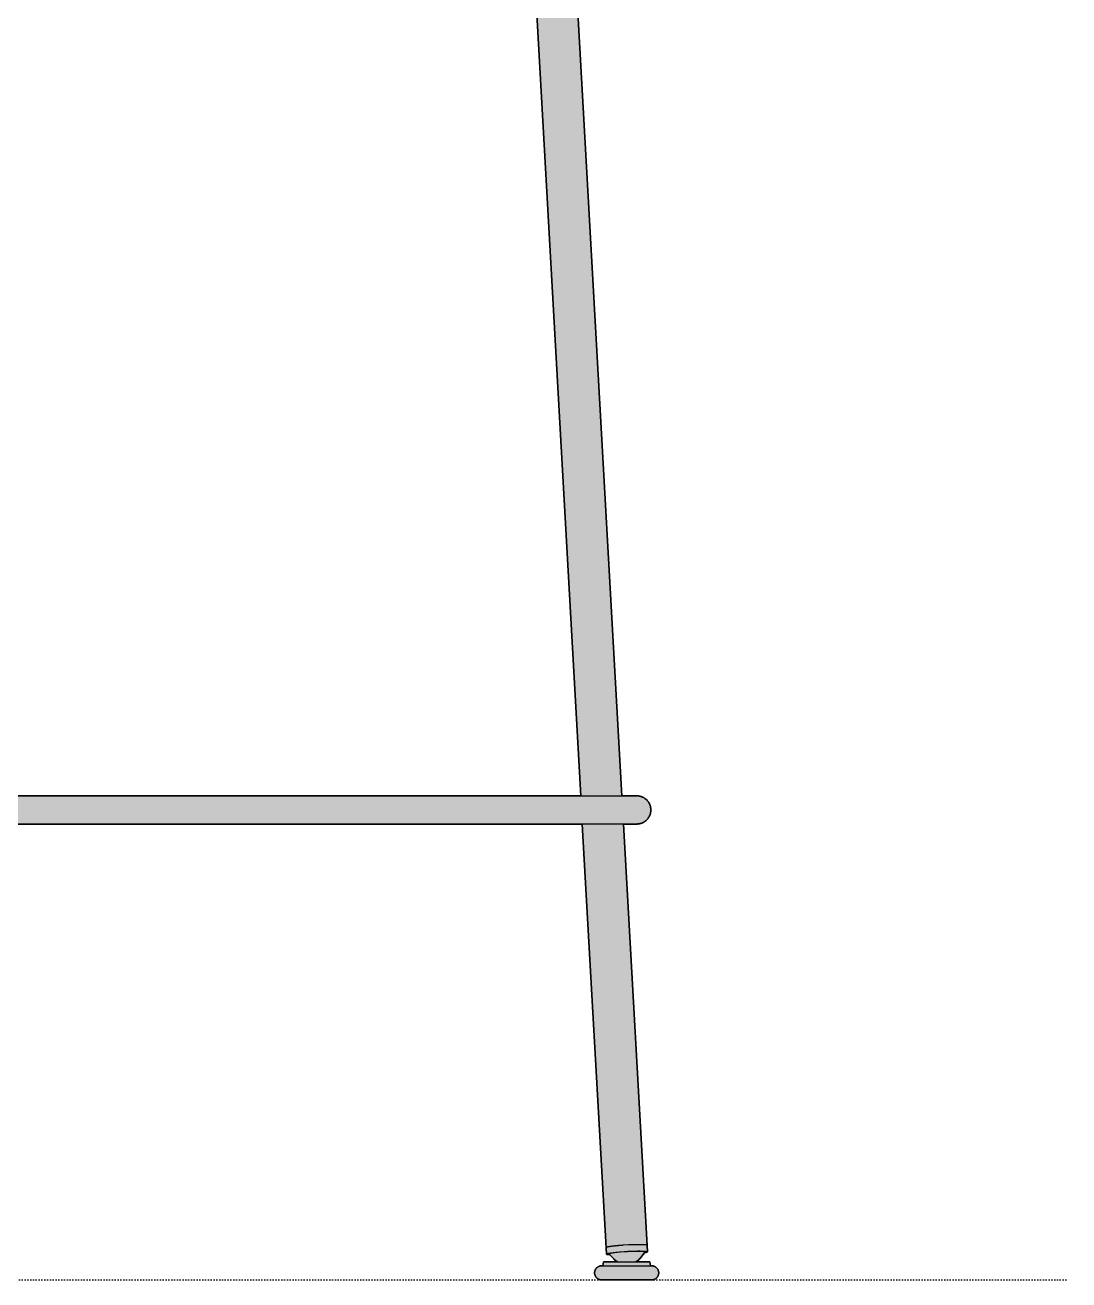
# Model space of a CAD drawing. Header units: millimetres. Extents: x 0 to 1859, y -912 to 978.
# Drawn here: x 1451.8 to 1858.8, y 0 to 489.2 of the extents above; entities that cross this region are included whole.
import ezdxf

# ---------------------------------------------------------------- set-up
doc = ezdxf.new("R2010")
doc.units = ezdxf.units.MM
doc.linetypes.add('Dots', pattern=[1, 0, -1])
doc.layers.add('Blocks', color=7, linetype='Continuous')
doc.layers.add('Blocks$Fill', color=7, linetype='Continuous', true_color=0xffffff)
for name, color, linetype, lineweight, true_color in [('Blocks$Inner', 7, 'Continuous', 25, 0x007f00), ('Blocks$Outline', 7, 'Continuous', 35, 0xff3f3f), ('Groud', 7, 'Dots', 25, 0x243775)]:
    doc.layers.add(name, color=color, linetype=linetype, lineweight=lineweight, true_color=true_color)

# ---------------------------------------------------------------- blocks, each defined once
blk = doc.blocks.new('Soft Edge 95 Barstool low Side')
at = {"layer": 'Blocks$Fill'}
h = blk.add_hatch(color=256, dxfattribs=at)
h.paths.add_polyline_path([(632.33, 5.5), (631.75, 5.5), (631.66, 5.49), (631.57, 5.49), (631.47, 5.47), (631.38, 5.46), (631.29, 5.44), (631.2, 5.42), (631.1, 5.4), (631.01, 5.37), (630.93, 5.34), (630.84, 5.31), (630.75, 5.27), (630.67, 5.23), (630.58, 5.19), (630.5, 5.15), (630.42, 5.1), (630.34, 5.05), (630.26, 5), (630.18, 4.94), (630.11, 4.88), (630.04, 4.82), (629.97, 4.76), (629.9, 4.69), (629.84, 4.63), (629.77, 4.56), (629.71, 4.49), (629.66, 4.41), (629.6, 4.34), (629.55, 4.26), (629.5, 4.18), (629.45, 4.1), (629.4, 4.02), (629.36, 3.93), (629.32, 3.85), (629.29, 3.76), (629.26, 3.67), (629.23, 3.58), (629.2, 3.49), (629.17, 3.4), (629.15, 3.31), (629.14, 3.22), (629.12, 3.12), (629.11, 3.03), (629.1, 2.94), (629.1, 2.84), (629.1, 2.75), (629.1, 2.66), (629.1, 2.56), (629.11, 2.47), (629.12, 2.38), (629.14, 2.28), (629.15, 2.19), (629.17, 2.1), (629.2, 2.01), (629.23, 1.92), (629.26, 1.83), (629.29, 1.74), (629.32, 1.65), (629.36, 1.57), (629.4, 1.48), (629.45, 1.4), (629.5, 1.32), (629.55, 1.24), (629.6, 1.16), (629.66, 1.09), (629.71, 1.01), (629.77, 0.94), (629.84, 0.87), (629.9, 0.81), (629.97, 0.74), (630.04, 0.68), (630.11, 0.62), (630.18, 0.56), (630.26, 0.5), (630.34, 0.45), (630.42, 0.4), (630.5, 0.35), (630.58, 0.31), (630.67, 0.27), (630.75, 0.23), (630.84, 0.19), (630.93, 0.16), (631.01, 0.13), (631.1, 0.1), (631.2, 0.08), (631.29, 0.06), (631.38, 0.04), (631.47, 0.03), (631.57, 0.01), (631.66, 0.01), (631.75, 0), (631.85, 0), (651.44, 0), (651.53, 0.01), (651.63, 0.01), (651.72, 0.03), (651.81, 0.04), (651.91, 0.06), (652, 0.08), (652.09, 0.1), (652.18, 0.13), (652.27, 0.16), (652.36, 0.19), (652.44, 0.23), (652.53, 0.27), (652.61, 0.31), (652.69, 0.35), (652.78, 0.4), (652.85, 0.45), (652.93, 0.5), (653.01, 0.56), (653.08, 0.62), (653.15, 0.68), (653.22, 0.74), (653.29, 0.81), (653.36, 0.87), (653.42, 0.94), (653.48, 1.01), (653.54, 1.09), (653.59, 1.16), (653.65, 1.24), (653.7, 1.32), (653.74, 1.4), (653.79, 1.48), (653.83, 1.57), (653.87, 1.65), (653.9, 1.74), (653.94, 1.83), (653.97, 1.92), (653.99, 2.01), (654.02, 2.1), (654.04, 2.19), (654.06, 2.28), (654.07, 2.38), (654.08, 2.47), (654.09, 2.56), (654.09, 2.66), (654.1, 2.75), (654.09, 2.84), (654.09, 2.94), (654.08, 3.03), (654.07, 3.12), (654.06, 3.22), (654.04, 3.31), (654.02, 3.4), (653.99, 3.49), (653.97, 3.58), (653.94, 3.67), (653.9, 3.76), (653.87, 3.85), (653.83, 3.93), (653.79, 4.02), (653.74, 4.1), (653.7, 4.18), (653.65, 4.26), (653.59, 4.34), (653.54, 4.41), (653.48, 4.49), (653.42, 4.56), (653.36, 4.63), (653.29, 4.69), (653.22, 4.76), (653.15, 4.82), (653.08, 4.88), (653.01, 4.94), (652.93, 5), (652.85, 5.05), (652.78, 5.1), (652.69, 5.15), (652.61, 5.19), (652.53, 5.23), (652.44, 5.27), (652.36, 5.31), (652.27, 5.34), (652.18, 5.37), (652.09, 5.4), (652, 5.42), (651.91, 5.44), (651.81, 5.46), (651.72, 5.47), (651.63, 5.49), (651.53, 5.49), (651.44, 5.5), (650.86, 5.5), (650.6, 7), (645.75, 7), (645.18, 7), (645.58, 7.26), (645.77, 7.4), (645.96, 7.55), (646.15, 7.71), (646.32, 7.87), (646.5, 8.04), (646.66, 8.21), (646.82, 8.39), (646.98, 8.57), (647.13, 8.76), (648.49, 10.58), (649.09, 10.7), (649.21, 10.73), (649.32, 10.76), (649.42, 10.79), (649.47, 10.8), (649.51, 10.81), (649.54, 10.83), (649.58, 10.84), (649.59, 10.85), (649.61, 10.86), (649.62, 10.86), (649.63, 10.87), (649.65, 10.88), (649.66, 10.88), (649.66, 10.89), (649.67, 10.89), (649.67, 10.89), (649.68, 10.9), (649.68, 10.9), (649.68, 10.9), (649.69, 10.91), (649.69, 10.91), (649.7, 10.91), (649.7, 10.92), (649.7, 10.92), (649.7, 10.92), (649.71, 10.92), (649.71, 10.93), (649.71, 10.93), (649.71, 10.93), (649.71, 10.94), (649.72, 10.94), (649.72, 10.94), (649.72, 10.95), (649.72, 10.95), (649.72, 10.95), (649.72, 10.96), (649.72, 10.96), (649.72, 10.96), (649.72, 10.96), (649.72, 10.97), (649.72, 10.97), (649.58, 13.45), (649.58, 13.46), (640.34, 177.73), (645.72, 177.74), (645.91, 177.75), (646.09, 177.76), (646.28, 177.78), (646.47, 177.81), (646.65, 177.85), (646.84, 177.89), (647.02, 177.94), (647.2, 177.99), (647.38, 178.05), (647.55, 178.12), (647.73, 178.19), (647.9, 178.27), (648.07, 178.35), (648.23, 178.44), (648.4, 178.54), (648.56, 178.64), (648.71, 178.75), (648.86, 178.86), (649.01, 178.97), (649.16, 179.1), (649.3, 179.22), (649.43, 179.35), (649.56, 179.49), (649.69, 179.63), (649.81, 179.78), (649.92, 179.92), (650.03, 180.08), (650.14, 180.23), (650.24, 180.39), (650.33, 180.56), (650.42, 180.72), (650.51, 180.89), (650.58, 181.06), (650.66, 181.24), (650.72, 181.41), (650.78, 181.59), (650.83, 181.77), (650.88, 181.96), (650.92, 182.14), (650.95, 182.3), (650.98, 182.46), (651, 182.63), (651.01, 182.79), (651.02, 182.95), (651.03, 183.12), (651.03, 183.23), (651.03, 183.42), (651.02, 183.6), (651, 183.78), (650.98, 183.96), (650.95, 184.14), (650.92, 184.32), (650.88, 184.51), (650.83, 184.69), (650.78, 184.87), (650.72, 185.05), (650.66, 185.23), (650.58, 185.4), (650.51, 185.57), (650.42, 185.74), (650.33, 185.91), (650.24, 186.07), (650.14, 186.23), (650.03, 186.39), (649.92, 186.54), (649.81, 186.69), (649.69, 186.83), (649.56, 186.97), (649.43, 187.11), (649.3, 187.24), (649.16, 187.37), (649.01, 187.49), (648.86, 187.61), (648.71, 187.72), (648.56, 187.82), (648.4, 187.93), (648.23, 188.02), (648.07, 188.11), (647.9, 188.2), (647.73, 188.27), (647.55, 188.35), (647.38, 188.41), (647.2, 188.47), (647.02, 188.53), (646.84, 188.57), (646.65, 188.62), (646.47, 188.65), (646.28, 188.68), (646.09, 188.7), (645.91, 188.72), (645.72, 188.73), (645.53, 188.73), (639.72, 188.73), (615.93, 611.54), (615.78, 613.14), (615.56, 614.73), (615.3, 616.31), (614.98, 617.88), (614.6, 619.44), (614.17, 620.98), (613.69, 622.51), (613.15, 624.02), (612.56, 625.52), (611.92, 626.99), (611.23, 628.43), (610.49, 629.86), (609.7, 631.25), (608.92, 632.62), (641.84, 632.6), (642.4, 632.61), (642.95, 632.63), (643.23, 632.65), (643.5, 632.67), (643.78, 632.7), (644.05, 632.73), (644.32, 632.77), (644.59, 632.82), (644.86, 632.87), (645.13, 632.93), (645.39, 633), (645.65, 633.07), (645.91, 633.16), (646.17, 633.24), (646.42, 633.33), (646.67, 633.43), (647.17, 633.64), (651.32, 635.49), (651.36, 635.51), (651.39, 635.52), (651.42, 635.54), (651.44, 635.56), (651.47, 635.57), (651.5, 635.59), (651.53, 635.61), (651.55, 635.64), (651.58, 635.66), (651.61, 635.68), (651.63, 635.7), (651.65, 635.73), (651.68, 635.75), (651.7, 635.78), (651.72, 635.81), (651.74, 635.84), (651.76, 635.86), (651.78, 635.89), (651.79, 635.92), (651.81, 635.95), (651.82, 635.98), (651.84, 636.01), (651.85, 636.04), (651.86, 636.08), (651.87, 636.11), (651.88, 636.14), (651.89, 636.17), (651.9, 636.21), (651.9, 636.24), (651.91, 636.27), (651.91, 636.31), (651.91, 636.34), (651.92, 636.38), (651.92, 636.41), (651.92, 636.44), (651.91, 636.48), (651.91, 636.51), (651.91, 636.55), (651.9, 636.58), (651.89, 636.61), (651.89, 636.65), (651.88, 636.68), (651.87, 636.71), (651.86, 636.74), (651.85, 636.78), (651.83, 636.81), (651.82, 636.84), (651.8, 636.87), (651.57, 637.29), (651.33, 637.71), (651.08, 638.12), (650.82, 638.53), (650.53, 638.96), (650.23, 639.38), (649.92, 639.79), (649.61, 640.2), (649.26, 640.62), (648.91, 641.03), (648.55, 641.44), (648.18, 641.84), (647.81, 642.23), (647.42, 642.61), (647.03, 642.99), (646.64, 643.36), (646.21, 643.75), (645.77, 644.13), (644.88, 644.87), (643.96, 645.57), (643.02, 646.25), (642.03, 646.91), (641.01, 647.55), (639.98, 648.15), (638.93, 648.71), (637.85, 649.26), (636.74, 649.77), (635.63, 650.25), (634.49, 650.7), (633.35, 651.11), (632.19, 651.49), (631.03, 651.83), (629.85, 652.14), (628.65, 652.42), (627.44, 652.66), (626.22, 652.87), (625, 653.04), (623.77, 653.17), (622.54, 653.27), (621.31, 653.34), (620.07, 653.37), (619.2, 653.36), (617.5, 653.31), (610.23, 653.36), (604.83, 653.5), (558.37, 652.83), (291.49, 642.38), (271.19, 640.88), (258.5, 639.48), (251.04, 638.4), (245.73, 637.49), (238.99, 636.14), (233.33, 634.83), (230.56, 634.11), (226.35, 632.92), (224.89, 632.48), (222.09, 631.57), (219.46, 630.63), (216.96, 629.66), (215.54, 629.07), (214.12, 628.45), (212.72, 627.8), (211.33, 627.12), (209.15, 625.99), (207.09, 624.86), (205.93, 624.2), (218.07, 729.71), (227.26, 738.26), (227.47, 738.48), (227.68, 738.71), (227.87, 738.95), (228.06, 739.2), (228.24, 739.45), (228.41, 739.7), (228.57, 739.97), (228.73, 740.23), (228.87, 740.51), (229.01, 740.78), (229.13, 741.06), (229.25, 741.35), (229.36, 741.64), (229.75, 742.78), (230.02, 743.68), (230.28, 744.64), (230.53, 745.67), (230.76, 746.76), (230.98, 747.91), (231.18, 749.13), (231.37, 750.4), (231.71, 753.14), (231.98, 756.1), (232.29, 761.17), (232.42, 766.43), (232.42, 769.33), (232.37, 772.22), (232.27, 775.12), (232.11, 778.01), (231.9, 780.86), (231.65, 783.7), (231.14, 788.1), (230.52, 792.55), (229.8, 796.97), (228.98, 801.36), (228.07, 805.76), (227.29, 809.22), (224.93, 818.53), (199.84, 909.36), (197.44, 916.97), (196.13, 920.74), (194.72, 924.5), (193.21, 928.21), (191.6, 931.84), (189.91, 935.34), (188.17, 938.71), (186.38, 941.92), (184.4, 945.27), (182.32, 948.56), (180.62, 951.1), (178.86, 953.59), (176.89, 956.24), (174.89, 958.79), (172.78, 961.31), (170.63, 963.73), (169.75, 964.67), (168.03, 966.43), (165.94, 968.37), (163.5, 970.57), (161.91, 971.9), (161.06, 972.62), (160.62, 972.96), (160.16, 973.28), (159.69, 973.59), (159.22, 973.89), (158.73, 974.16), (158.23, 974.42), (157.73, 974.67), (157.22, 974.89), (156.7, 975.1), (156.17, 975.29), (155.64, 975.47), (155.21, 975.57), (154.78, 975.67), (153.97, 975.83), (152.52, 976.07), (137.16, 978.45), (137.12, 978.46), (137.09, 978.46), (137.06, 978.46), (137.02, 978.46), (136.99, 978.46), (136.95, 978.46), (136.92, 978.45), (136.89, 978.45), (136.85, 978.44), (136.82, 978.44), (136.79, 978.43), (136.75, 978.42), (136.72, 978.41), (136.69, 978.4), (136.66, 978.38), (136.63, 978.37), (136.6, 978.36), (136.57, 978.34), (136.54, 978.32), (136.51, 978.31), (136.48, 978.29), (136.45, 978.27), (136.42, 978.25), (136.4, 978.23), (136.37, 978.21), (136.35, 978.18), (136.32, 978.16), (136.3, 978.13), (136.28, 978.11), (136.26, 978.08), (136.23, 978.06), (136.21, 978.03), (136.2, 978), (133.48, 973.76), (133.46, 973.73), (133.44, 973.7), (133.43, 973.67), (133.42, 973.64), (133.4, 973.6), (133.39, 973.57), (133.38, 973.54), (133.37, 973.5), (133.36, 973.47), (133.36, 973.44), (133.35, 973.4), (133.35, 973.37), (133.34, 973.33), (133.34, 973.3), (133.34, 973.26), (133.34, 973.23), (133.34, 973.19), (133.34, 973.16), (133.35, 973.12), (133.35, 973.09), (133.36, 973.05), (133.37, 973.02), (133.37, 972.99), (133.38, 972.95), (133.39, 972.92), (133.41, 972.89), (133.42, 972.85), (133.43, 972.82), (133.45, 972.79), (133.47, 972.76), (133.48, 972.73), (133.5, 972.7), (133.52, 972.67), (133.54, 972.64), (133.56, 972.62), (133.59, 972.59), (133.61, 972.56), (133.64, 972.54), (133.66, 972.52), (133.69, 972.49), (133.71, 972.47), (133.74, 972.45), (133.77, 972.43), (133.8, 972.41), (138.45, 969.37), (139.2, 968.83), (139.93, 968.27), (140.64, 967.7), (141.33, 967.12), (142, 966.53), (142.65, 965.92), (143.28, 965.3), (143.9, 964.67), (144.5, 964.03), (145.09, 963.37), (145.66, 962.7), (146.21, 962.02), (146.75, 961.32), (147.27, 960.61), (147.78, 959.89), (148.27, 959.15), (148.75, 958.39), (149.22, 957.63), (149.67, 956.85), (150.12, 956.05), (150.54, 955.24), (150.96, 954.41), (151.37, 953.56), (151.76, 952.7), (152.14, 951.84), (152.5, 950.96), (153.85, 947.27), (166.18, 908.85), (166.15, 908.82), (166.13, 908.81), (166.12, 908.79), (166.1, 908.78), (166.09, 908.76), (166.07, 908.75), (166.06, 908.73), (166.05, 908.72), (166.04, 908.7), (166.03, 908.69), (166.02, 908.67), (166.01, 908.65), (166, 908.64), (165.99, 908.63), (165.98, 908.61), (165.98, 908.6), (165.97, 908.59), (165.96, 908.57), (165.96, 908.56), (165.95, 908.55), (165.95, 908.54), (165.94, 908.52), (165.94, 908.51), (165.94, 908.49), (165.93, 908.48), (165.93, 908.47), (165.93, 908.45), (165.92, 908.44), (165.92, 908.42), (165.92, 908.41), (165.92, 908.39), (165.92, 908.38), (165.92, 908.37), (165.92, 908.35), (165.92, 908.34), (165.92, 908.32), (165.92, 908.31), (165.92, 908.29), (165.92, 908.28), (165.92, 908.27), (165.92, 908.25), (165.93, 908.24), (165.93, 908.22), (165.93, 908.21), (165.94, 908.2), (201.86, 777.47), (202.5, 774.61), (203.04, 771.73), (203.5, 768.84), (203.86, 765.93), (204.13, 763.01), (204.31, 760.08), (204.39, 757.15), (204.37, 754.22), (204.27, 751.37), (204.08, 748.52), (203.8, 745.67), (119.65, 13.93), (119.65, 13.92), (119.65, 13.92), (119.65, 13.91), (119.36, 11.45), (119.36, 11.45), (119.36, 11.44), (119.36, 11.44), (119.36, 11.44), (119.36, 11.43), (119.36, 11.43), (119.36, 11.42), (119.36, 11.42), (119.36, 11.42), (119.36, 11.41), (119.37, 11.41), (119.37, 11.41), (119.37, 11.4), (119.37, 11.4), (119.37, 11.39), (119.38, 11.39), (119.38, 11.39), (119.38, 11.38), (119.38, 11.38), (119.39, 11.37), (119.39, 11.37), (119.39, 11.36), (119.4, 11.36), (119.4, 11.36), (119.41, 11.35), (119.41, 11.35), (119.42, 11.34), (119.42, 11.34), (119.43, 11.33), (119.44, 11.33), (119.45, 11.32), (119.46, 11.31), (119.48, 11.3), (119.49, 11.29), (119.51, 11.28), (119.53, 11.27), (119.54, 11.26), (119.58, 11.24), (119.62, 11.22), (119.67, 11.2), (119.72, 11.18), (119.77, 11.16), (119.88, 11.12), (120, 11.08), (120.14, 11.04), (120.29, 11), (120.61, 10.91), (121.96, 8.89), (122.1, 8.71), (122.24, 8.52), (122.4, 8.34), (122.55, 8.17), (122.72, 8), (122.89, 7.84), (123.06, 7.69), (123.24, 7.54), (123.42, 7.39), (123.61, 7.26), (123.81, 7.12), (124, 7), (118.58, 7), (118.32, 5.5), (117.74, 5.5), (117.65, 5.49), (117.55, 5.49), (117.46, 5.47), (117.37, 5.46), (117.27, 5.44), (117.18, 5.42), (117.09, 5.4), (117, 5.37), (116.91, 5.34), (116.83, 5.31), (116.74, 5.27), (116.65, 5.23), (116.57, 5.19), (116.49, 5.15), (116.41, 5.1), (116.33, 5.05), (116.25, 5), (116.17, 4.94), (116.1, 4.88), (116.03, 4.82), (115.96, 4.76), (115.89, 4.69), (115.82, 4.63), (115.76, 4.56), (115.7, 4.49), (115.64, 4.41), (115.59, 4.34), (115.53, 4.26), (115.48, 4.18), (115.44, 4.1), (115.39, 4.02), (115.35, 3.93), (115.31, 3.85), (115.28, 3.76), (115.24, 3.67), (115.21, 3.58), (115.19, 3.49), (115.16, 3.4), (115.14, 3.31), (115.12, 3.22), (115.11, 3.12), (115.1, 3.03), (115.09, 2.94), (115.09, 2.84), (115.08, 2.75), (115.09, 2.66), (115.09, 2.56), (115.1, 2.47), (115.11, 2.38), (115.12, 2.28), (115.14, 2.19), (115.16, 2.1), (115.19, 2.01), (115.21, 1.92), (115.24, 1.83), (115.28, 1.74), (115.31, 1.65), (115.35, 1.57), (115.39, 1.48), (115.44, 1.4), (115.48, 1.32), (115.53, 1.24), (115.59, 1.16), (115.64, 1.09), (115.7, 1.01), (115.76, 0.94), (115.82, 0.87), (115.89, 0.81), (115.96, 0.74), (116.03, 0.68), (116.1, 0.62), (116.17, 0.56), (116.25, 0.5), (116.33, 0.45), (116.41, 0.4), (116.49, 0.35), (116.57, 0.31), (116.65, 0.27), (116.74, 0.23), (116.83, 0.19), (116.91, 0.16), (117, 0.13), (117.09, 0.1), (117.18, 0.08), (117.27, 0.06), (117.37, 0.04), (117.46, 0.03), (117.55, 0.01), (117.65, 0.01), (117.74, 0), (117.83, 0), (137.43, 0), (137.52, 0.01), (137.62, 0.01), (137.71, 0.03), (137.8, 0.04), (137.89, 0.06), (137.99, 0.08), (138.08, 0.1), (138.17, 0.13), (138.26, 0.16), (138.34, 0.19), (138.43, 0.23), (138.52, 0.27), (138.6, 0.31), (138.68, 0.35), (138.76, 0.4), (138.84, 0.45), (138.92, 0.5), (139, 0.56), (139.07, 0.62), (139.14, 0.68), (139.21, 0.74), (139.28, 0.81), (139.34, 0.87), (139.41, 0.94), (139.47, 1.01), (139.53, 1.09), (139.58, 1.16), (139.63, 1.24), (139.68, 1.32), (139.73, 1.4), (139.78, 1.48), (139.82, 1.57), (139.86, 1.65), (139.89, 1.74), (139.93, 1.83), (139.96, 1.92), (139.98, 2.01), (140.01, 2.1), (140.03, 2.19), (140.04, 2.28), (140.06, 2.38), (140.07, 2.47), (140.08, 2.56), (140.08, 2.66), (140.08, 2.75), (140.08, 2.84), (140.08, 2.94), (140.07, 3.03), (140.06, 3.12), (140.04, 3.22), (140.03, 3.31), (140.01, 3.4), (139.98, 3.49), (139.96, 3.58), (139.93, 3.67), (139.89, 3.76), (139.86, 3.85), (139.82, 3.93), (139.78, 4.02), (139.73, 4.1), (139.68, 4.18), (139.63, 4.26), (139.58, 4.34), (139.53, 4.41), (139.47, 4.49), (139.41, 4.56), (139.34, 4.63), (139.28, 4.69), (139.21, 4.76), (139.14, 4.82), (139.07, 4.88), (139, 4.94), (138.92, 5), (138.84, 5.05), (138.76, 5.1), (138.68, 5.15), (138.6, 5.19), (138.52, 5.23), (138.43, 5.27), (138.34, 5.31), (138.26, 5.34), (138.17, 5.37), (138.08, 5.4), (137.99, 5.42), (137.89, 5.44), (137.8, 5.46), (137.71, 5.47), (137.62, 5.49), (137.52, 5.49), (137.43, 5.5), (136.85, 5.5), (136.58, 7), (131.17, 7), (131.51, 7.23), (131.68, 7.35), (131.85, 7.47), (132.01, 7.6), (132.17, 7.74), (132.32, 7.88), (133.92, 9.38), (134.43, 9.4), (134.57, 9.41), (134.71, 9.42), (134.83, 9.44), (134.88, 9.45), (134.94, 9.46), (134.98, 9.47), (135.03, 9.48), (135.05, 9.48), (135.07, 9.49), (135.09, 9.49), (135.11, 9.5), (135.12, 9.5), (135.14, 9.51), (135.15, 9.52), (135.17, 9.52), (135.17, 9.53), (135.18, 9.53), (135.19, 9.53), (135.19, 9.54), (135.2, 9.54), (135.2, 9.54), (135.21, 9.55), (135.21, 9.55), (135.22, 9.55), (135.22, 9.56), (135.23, 9.56), (135.23, 9.56), (135.23, 9.57), (135.24, 9.57), (135.24, 9.57), (135.24, 9.58), (135.25, 9.58), (135.25, 9.59), (135.25, 9.59), (135.25, 9.59), (135.25, 9.6), (135.26, 9.6), (135.26, 9.6), (135.26, 9.61), (135.26, 9.61), (135.26, 9.62), (135.26, 9.62), (154.59, 177.73), (624.31, 177.73), (633.6, 12.56), (633.6, 12.55), (633.74, 10.07), (633.74, 10.07), (633.74, 10.06), (633.74, 10.06), (633.74, 10.06), (633.75, 10.05), (633.75, 10.05), (633.75, 10.05), (633.75, 10.04), (633.75, 10.04), (633.75, 10.04), (633.75, 10.03), (633.76, 10.03), (633.76, 10.03), (633.76, 10.03), (633.77, 10.02), (633.77, 10.02), (633.77, 10.02), (633.78, 10.01), (633.78, 10.01), (633.78, 10.01), (633.79, 10), (633.79, 10), (633.8, 10), (633.8, 10), (633.81, 9.99), (633.82, 9.99), (633.83, 9.98), (633.84, 9.98), (633.86, 9.97), (633.87, 9.97), (633.89, 9.96), (633.91, 9.96), (633.94, 9.95), (633.99, 9.94), (634.03, 9.93), (634.08, 9.92), (634.13, 9.91), (634.25, 9.89), (634.37, 9.88), (634.67, 9.85), (635, 9.83), (636.73, 8), (636.9, 7.84), (637.07, 7.68), (637.25, 7.54), (637.44, 7.39), (637.62, 7.25), (637.82, 7.12), (638.01, 7), (632.6, 7)], flags=0)
h.paths.add_polyline_path([(324.33, 602.77), (324.29, 602.7), (324.26, 602.66), (324.23, 602.62), (324.2, 602.58), (324.17, 602.55), (324.14, 602.51), (324.11, 602.48), (324.08, 602.45), (324.05, 602.42), (324.02, 602.39), (323.98, 602.36), (323.95, 602.33), (323.91, 602.31), (323.88, 602.28), (323.84, 602.26), (323.8, 602.23), (323.76, 602.21), (323.71, 602.19), (323.67, 602.17), (323.63, 602.15), (323.58, 602.13), (323.54, 602.11), (323.49, 602.1), (323.47, 602.09), (322.37, 602.47), (321.83, 602.69), (321.3, 602.92), (320.65, 603.22)], flags=0)
h.paths.add_polyline_path([(525.15, 619.12), (524.89, 619.11), (524.74, 619.11), (524.59, 619.11), (524.46, 619.12), (524.33, 619.13), (524.2, 619.15), (524.14, 619.16), (524.08, 619.17), (524.01, 619.18), (523.95, 619.2), (523.89, 619.21), (523.82, 619.23), (523.76, 619.24), (523.7, 619.26), (523.64, 619.28), (523.58, 619.3), (523.52, 619.32), (523.47, 619.34), (523.42, 619.37), (523.36, 619.39), (523.31, 619.41), (523.26, 619.44), (523.21, 619.46), (523.15, 619.49), (523.1, 619.52), (523.05, 619.55), (523, 619.58), (522.96, 619.61), (522.91, 619.64), (522.86, 619.68), (522.84, 619.69), (528.86, 620.76), (527.84, 620.21), (527.32, 619.96), (526.79, 619.72), (526.25, 619.5), (525.7, 619.3)], flags=0)
h.paths.add_polyline_path([(623.7, 188.73), (155.86, 188.73), (202.02, 590.17), (212.07, 596.71), (217.26, 599.73), (222.53, 602.58), (227.9, 605.26), (233.35, 607.77), (238.88, 610.09), (240.36, 610.66), (241.85, 611.17), (243.36, 611.64), (244.88, 612.06), (246.42, 612.42), (247.97, 612.74), (249.53, 613), (251.09, 613.21), (252.67, 613.37), (254.24, 613.47), (255.82, 613.52), (257.4, 613.52), (258.76, 613.47), (260.12, 613.38), (261.48, 613.26), (262.83, 613.09), (264.17, 612.88), (265.51, 612.63), (296.33, 606.64), (300.05, 606.07), (307.51, 599.74), (310.05, 597.77), (312.63, 595.88), (315.28, 594.07), (316.62, 593.2), (317.98, 592.36), (319.36, 591.54), (320.75, 590.76), (322.16, 590), (323.6, 589.27), (325.05, 588.58), (326.52, 587.91), (328.01, 587.29), (329.53, 586.69), (331.07, 586.14), (332.64, 585.62), (334.22, 585.15), (335.84, 584.71), (337.48, 584.32), (339.15, 583.97), (340.85, 583.67), (342.57, 583.41), (344.33, 583.2), (346.11, 583.03), (347.29, 582.95), (348.48, 582.9), (351.42, 582.85), (351.7, 582.85), (354.32, 582.93), (356.49, 583.06), (389.28, 585.92), (391.25, 586.15), (414.77, 589.17), (438.33, 591.56), (438.48, 591.57), (440.91, 591.85), (496.66, 599.64), (528.59, 604.62), (529.65, 604.83), (531.07, 605.17), (532.49, 605.55), (533.89, 605.98), (535.28, 606.46), (536.65, 606.98), (537.55, 607.35), (538.42, 607.75), (539.28, 608.16), (540.11, 608.58), (540.92, 609.03), (541.71, 609.49), (542.48, 609.96), (543.23, 610.45), (543.95, 610.95), (544.66, 611.47), (545.35, 612), (546.02, 612.54), (546.68, 613.1), (547.31, 613.66), (547.93, 614.25), (548.54, 614.84), (549.12, 615.44), (549.69, 616.06), (550.25, 616.69), (550.79, 617.32), (551.32, 617.97), (551.84, 618.63), (552.34, 619.3), (552.83, 619.97), (553.77, 621.35), (554.67, 622.76), (555.53, 624.2), (556.35, 625.66), (583.68, 630.53), (583.98, 630.57), (584.29, 630.6), (584.59, 630.62), (584.89, 630.62), (585.2, 630.62), (585.51, 630.61), (585.82, 630.59), (586.13, 630.56), (586.43, 630.51), (586.74, 630.46), (587.05, 630.4), (587.35, 630.32), (587.65, 630.24), (587.97, 630.14), (588.29, 630.03), (588.6, 629.91), (588.9, 629.78), (589.21, 629.64), (589.51, 629.5), (589.8, 629.34), (590.09, 629.18), (590.4, 628.99), (590.7, 628.8), (591, 628.6), (591.29, 628.39), (591.58, 628.17), (591.86, 627.94), (592.13, 627.71), (592.4, 627.48), (592.68, 627.22), (592.95, 626.96), (593.21, 626.7), (593.47, 626.42), (593.72, 626.15), (593.97, 625.86), (594.21, 625.58), (594.44, 625.29), (594.66, 625), (594.88, 624.72), (595.3, 624.12), (595.71, 623.5), (596.11, 622.85), (596.49, 622.17), (596.86, 621.47), (597.21, 620.75), (597.55, 620), (597.87, 619.22), (598.18, 618.42), (598.46, 617.6), (598.73, 616.77), (598.97, 615.92), (599.19, 615.05), (599.38, 614.17), (599.56, 613.27), (599.73, 612.22), (599.87, 611.17), (599.98, 610.11), (600.06, 609.05)], flags=0)
at = {"layer": 'Blocks$Inner'}
blk.add_line((633.6, 12.55), (633.74, 10.07), dxfattribs=at)
for points in [[(639.72, 188.73), (616.03, 609.94), (615.93, 611.54), (615.78, 613.14), (615.56, 614.73), (615.3, 616.31), (614.98, 617.88), (614.6, 619.44), (614.17, 620.98), (613.69, 622.51), (613.15, 624.02), (612.56, 625.52), (611.92, 626.99), (611.23, 628.43), (610.49, 629.86), (609.7, 631.25), (608.87, 632.72)], [(600.06, 609.05), (623.7, 188.73)], [(182.09, 188.73), (631.95, 188.73), (645.53, 188.73), (645.72, 188.73), (645.91, 188.72), (646.09, 188.7), (646.28, 188.68), (646.47, 188.65), (646.65, 188.62), (646.84, 188.57), (647.02, 188.53), (647.2, 188.47), (647.38, 188.41), (647.55, 188.35), (647.73, 188.27), (647.9, 188.2), (648.07, 188.11), (648.23, 188.02), (648.4, 187.93), (648.56, 187.82), (648.71, 187.72), (648.86, 187.61), (649.01, 187.49), (649.16, 187.37), (649.3, 187.24), (649.43, 187.11), (649.56, 186.97), (649.69, 186.83), (649.81, 186.69), (649.92, 186.54), (650.03, 186.39), (650.14, 186.23), (650.24, 186.07), (650.33, 185.91), (650.42, 185.74), (650.51, 185.57), (650.58, 185.4), (650.66, 185.23), (650.72, 185.05), (650.78, 184.87), (650.83, 184.69), (650.88, 184.51), (650.92, 184.32), (650.95, 184.14), (650.98, 183.96), (651, 183.78), (651.02, 183.6), (651.03, 183.42), (651.03, 183.23), (651.03, 183.12), (651.02, 182.95), (651.01, 182.79), (651, 182.63), (650.98, 182.46), (650.95, 182.3), (650.92, 182.14), (650.88, 181.96), (650.83, 181.77), (650.78, 181.59), (650.72, 181.41), (650.66, 181.24), (650.58, 181.06), (650.51, 180.89), (650.42, 180.72), (650.33, 180.56), (650.24, 180.39), (650.14, 180.23), (650.03, 180.08), (649.92, 179.92), (649.81, 179.78), (649.69, 179.63), (649.56, 179.49), (649.43, 179.35), (649.3, 179.22), (649.16, 179.1), (649.01, 178.97), (648.86, 178.86), (648.71, 178.75), (648.56, 178.64), (648.4, 178.54), (648.23, 178.44), (648.07, 178.35), (647.9, 178.27), (647.73, 178.19), (647.55, 178.12), (647.38, 178.05), (647.2, 177.99), (647.02, 177.94), (646.84, 177.89), (646.65, 177.85), (646.47, 177.81), (646.28, 177.78), (646.09, 177.76), (645.91, 177.75), (645.72, 177.74), (645.53, 177.73), (631.95, 177.73), (182.09, 177.73)], [(635, 9.83), (634.67, 9.85), (634.37, 9.88), (634.25, 9.89), (634.13, 9.91), (634.08, 9.92), (634.03, 9.93), (633.99, 9.94), (633.94, 9.95), (633.91, 9.96), (633.89, 9.96), (633.87, 9.97), (633.86, 9.97), (633.84, 9.98), (633.83, 9.98), (633.82, 9.99), (633.81, 9.99), (633.8, 10), (633.8, 10), (633.79, 10), (633.79, 10), (633.78, 10.01), (633.78, 10.01), (633.78, 10.01), (633.77, 10.02), (633.77, 10.02), (633.77, 10.02), (633.76, 10.03), (633.76, 10.03), (633.76, 10.03), (633.75, 10.03), (633.75, 10.04), (633.75, 10.04), (633.75, 10.04), (633.75, 10.05), (633.75, 10.05), (633.75, 10.05), (633.74, 10.06), (633.74, 10.06), (633.74, 10.06), (633.74, 10.07), (633.74, 10.07), (633.75, 10.07), (633.75, 10.08), (633.75, 10.08), (633.75, 10.08), (633.75, 10.09), (633.75, 10.09), (633.75, 10.09), (633.76, 10.1), (633.76, 10.1), (633.76, 10.1), (633.77, 10.11), (633.77, 10.11), (633.77, 10.11), (633.78, 10.12), (633.78, 10.12), (633.79, 10.12), (633.79, 10.13), (633.8, 10.13), (633.8, 10.13), (633.81, 10.14), (633.82, 10.15), (633.83, 10.15), (633.85, 10.16), (633.86, 10.17), (633.88, 10.17), (633.89, 10.18), (633.91, 10.19), (633.95, 10.2), (633.99, 10.22), (634.04, 10.23), (634.09, 10.25), (634.14, 10.26), (634.26, 10.29), (634.39, 10.32), (634.69, 10.39), (635.03, 10.45), (635.42, 10.51), (636.28, 10.62), (637.43, 10.75), (638.81, 10.88), (642, 11.1), (645.15, 11.22), (646.48, 11.23), (647.57, 11.23), (648.32, 11.2), (648.65, 11.18), (648.95, 11.16), (649.08, 11.15), (649.2, 11.13), (649.31, 11.11), (649.41, 11.1), (649.45, 11.09), (649.5, 11.08), (649.53, 11.07), (649.57, 11.06), (649.58, 11.05), (649.6, 11.05), (649.61, 11.04), (649.63, 11.04), (649.64, 11.03), (649.65, 11.03), (649.66, 11.03), (649.66, 11.02), (649.67, 11.02), (649.67, 11.02), (649.68, 11.01), (649.68, 11.01), (649.68, 11.01), (649.69, 11.01), (649.69, 11), (649.69, 11), (649.7, 11), (649.7, 10.99), (649.7, 10.99), (649.71, 10.99), (649.71, 10.99), (649.71, 10.98), (649.71, 10.98), (649.71, 10.98), (649.72, 10.97), (649.72, 10.97), (649.72, 10.97), (649.58, 13.45), (640.34, 177.73), (649.58, 13.46), (649.58, 13.46), (649.58, 13.46), (649.58, 13.46), (649.57, 13.47), (649.57, 13.47), (649.57, 13.47), (649.57, 13.47), (649.57, 13.47), (649.57, 13.47), (649.56, 13.48), (649.56, 13.49), (649.55, 13.49), (649.54, 13.5), (649.53, 13.51), (649.52, 13.51), (649.51, 13.52), (649.5, 13.52), (649.48, 13.53), (649.47, 13.53), (649.44, 13.54), (649.41, 13.55), (649.38, 13.56), (649.36, 13.57), (649.36, 13.57), (649.34, 13.57), (649.33, 13.57), (649.31, 13.58), (649.31, 13.58), (649.29, 13.58), (649.28, 13.58), (649.26, 13.59), (649.25, 13.59), (649.23, 13.59), (649.22, 13.6), (649.21, 13.6), (649.19, 13.6), (649.18, 13.6), (649.16, 13.61), (649.14, 13.61), (649.13, 13.61), (649.11, 13.61), (649.09, 13.62), (649.08, 13.62), (649.06, 13.62), (649.04, 13.62), (649.02, 13.62), (649.01, 13.63), (648.99, 13.63), (648.97, 13.63), (648.95, 13.63), (648.93, 13.64), (648.91, 13.64), (648.89, 13.64), (648.87, 13.64), (648.85, 13.64), (648.83, 13.65), (648.81, 13.65), (648.79, 13.65), (648.76, 13.65), (648.75, 13.65), (648.72, 13.66), (648.7, 13.66), (648.67, 13.66), (648.66, 13.66), (648.62, 13.66), (648.61, 13.66), (648.58, 13.67), (648.57, 13.67), (648.53, 13.67), (648.52, 13.67), (648.48, 13.67), (648.47, 13.67), (648.42, 13.68), (648.32, 13.68), (648.26, 13.69), (648.22, 13.69), (648.14, 13.69), (648.11, 13.69), (648.02, 13.7), (648, 13.7), (647.9, 13.7), (647.89, 13.7), (647.84, 13.71), (647.78, 13.71), (647.71, 13.71), (647.66, 13.71), (647.57, 13.71), (647.55, 13.71), (647.36, 13.72), (647.3, 13.72), (647.22, 13.72), (647.18, 13.72), (647.07, 13.72), (647.05, 13.72), (646.84, 13.72), (646.77, 13.72), (646.68, 13.72), (646.63, 13.72), (646.52, 13.72), (646.49, 13.72), (646.36, 13.72), (646.34, 13.72), (646.27, 13.72), (646.26, 13.72), (646.19, 13.72), (646.18, 13.72), (646.11, 13.72), (645.86, 13.72), (645.85, 13.72), (645.78, 13.72), (645.76, 13.72), (645.7, 13.72), (645.68, 13.72), (645.62, 13.72), (645.59, 13.72), (645.53, 13.72), (645.5, 13.72), (645.45, 13.72), (645.41, 13.72), (645.36, 13.71), (645.32, 13.71), (645.27, 13.71), (645.23, 13.71), (645.19, 13.71), (645.14, 13.71), (645.1, 13.71), (645.05, 13.71), (645.01, 13.71), (644.96, 13.71), (644.92, 13.71), (644.87, 13.7), (644.83, 13.7), (644.78, 13.7), (644.74, 13.7), (644.69, 13.7), (644.64, 13.7), (644.59, 13.7), (644.55, 13.7), (644.5, 13.69), (644.46, 13.69), (644.41, 13.69), (644.36, 13.69), (644.32, 13.69), (644.27, 13.69), (644.22, 13.69), (644.17, 13.68), (644.13, 13.68), (644.08, 13.68), (644.04, 13.68), (643.98, 13.68), (643.94, 13.68), (643.88, 13.68), (643.85, 13.67), (643.79, 13.67), (643.76, 13.67), (643.69, 13.67), (643.67, 13.67), (643.59, 13.66), (643.57, 13.66), (643.49, 13.66), (643.48, 13.66), (643.39, 13.66), (643.01, 13.64), (642.89, 13.64), (642.83, 13.63), (642.33, 13.61), (642.28, 13.61), (640.29, 13.49), (640.22, 13.49), (640.11, 13.48), (639.92, 13.46), (639.83, 13.46), (639.82, 13.46), (639.74, 13.45), (639.72, 13.45), (639.64, 13.44), (639.62, 13.44), (639.55, 13.44), (639.52, 13.44), (639.46, 13.43), (639.43, 13.43), (639.36, 13.42), (639.33, 13.42), (639.27, 13.42), (639.23, 13.41), (639.18, 13.41), (639.14, 13.41), (639.08, 13.4), (639.04, 13.4), (638.99, 13.39), (638.95, 13.39), (638.9, 13.39), (638.85, 13.38), (638.81, 13.38), (638.76, 13.38), (638.71, 13.37), (638.67, 13.37), (638.62, 13.36), (638.58, 13.36), (638.53, 13.36), (638.48, 13.35), (638.44, 13.35), (638.39, 13.34), (638.35, 13.34), (638.3, 13.34), (638.26, 13.33), (638.22, 13.33), (638.16, 13.32), (638.13, 13.32), (638.07, 13.32), (638.04, 13.31), (637.98, 13.31), (637.95, 13.3), (637.89, 13.3), (637.87, 13.3), (637.81, 13.29), (637.78, 13.29), (637.72, 13.28), (637.7, 13.28), (637.37, 13.25), (637.13, 13.22), (637.11, 13.22), (636.98, 13.21), (636.94, 13.2), (636.83, 13.19), (636.78, 13.19), (636.68, 13.18), (636.61, 13.17), (636.4, 13.14), (636.37, 13.14), (636.27, 13.13), (636.22, 13.12), (636.14, 13.11), (636.07, 13.1), (636.01, 13.1), (635.99, 13.09), (635.88, 13.08), (635.85, 13.08), (635.76, 13.06), (635.71, 13.06), (635.63, 13.05), (635.57, 13.04), (635.51, 13.03), (635.5, 13.03), (635.4, 13.01), (635.37, 13.01), (635.28, 13), (635.24, 12.99), (635.17, 12.98), (635.12, 12.97), (635.11, 12.97), (635.03, 12.96), (634.97, 12.95), (634.94, 12.94), (634.9, 12.94), (634.89, 12.94), (634.84, 12.93), (634.83, 12.93), (634.79, 12.92), (634.78, 12.92), (634.74, 12.91), (634.73, 12.91), (634.69, 12.9), (634.68, 12.9), (634.64, 12.89), (634.63, 12.89), (634.6, 12.88), (634.58, 12.88), (634.55, 12.88), (634.53, 12.87), (634.5, 12.87), (634.48, 12.86), (634.46, 12.86), (634.44, 12.85), (634.41, 12.85), (634.39, 12.84), (634.37, 12.84), (634.35, 12.84), (634.33, 12.83), (634.31, 12.83), (634.29, 12.82), (634.27, 12.82), (634.25, 12.81), (634.23, 12.81), (634.21, 12.8), (634.19, 12.8), (634.17, 12.8), (634.15, 12.79), (634.14, 12.79), (634.12, 12.78), (634.1, 12.78), (634.08, 12.77), (634.07, 12.77), (634.05, 12.77), (634.03, 12.76), (634.02, 12.76), (634, 12.75), (633.99, 12.75), (633.97, 12.74), (633.96, 12.74), (633.94, 12.74), (633.93, 12.73), (633.91, 12.73), (633.9, 12.72), (633.88, 12.72), (633.88, 12.72), (633.86, 12.71), (633.85, 12.71), (633.83, 12.7), (633.83, 12.7), (633.8, 12.69), (633.77, 12.68), (633.75, 12.67), (633.75, 12.67), (633.73, 12.66), (633.73, 12.66), (633.7, 12.65), (633.69, 12.64), (633.67, 12.63), (633.67, 12.63), (633.65, 12.62), (633.64, 12.61), (633.64, 12.61), (633.63, 12.6), (633.62, 12.59), (633.62, 12.59), (633.62, 12.59), (633.61, 12.58), (633.61, 12.58), (633.61, 12.58), (633.61, 12.58), (633.61, 12.57), (633.61, 12.56), (633.6, 12.55), (633.6, 12.55), (624.31, 177.73), (633.6, 12.56), (624.31, 177.73)], [(645.18, 7), (645.38, 7.13), (645.58, 7.26), (645.77, 7.4), (645.96, 7.55), (646.15, 7.71), (646.32, 7.87), (646.5, 8.04), (646.66, 8.21), (646.82, 8.39), (646.98, 8.57), (647.13, 8.76), (648.71, 10.87), (648.71, 10.87), (648.71, 10.88), (648.71, 10.88), (648.71, 10.88), (648.72, 10.88), (648.72, 10.88), (648.72, 10.88), (648.72, 10.89), (648.72, 10.89), (648.72, 10.89), (648.72, 10.89), (648.72, 10.89), (648.72, 10.89), (648.72, 10.9), (648.72, 10.9), (648.72, 10.9), (648.72, 10.9), (648.72, 10.9), (648.72, 10.9), (648.72, 10.91), (648.72, 10.91), (648.72, 10.91), (648.72, 10.91), (648.72, 10.91), (648.72, 10.91), (648.72, 10.92), (648.72, 10.92), (648.72, 10.92), (648.71, 10.92), (648.71, 10.92), (648.71, 10.92), (648.71, 10.93), (648.71, 10.93), (648.71, 10.93), (648.71, 10.93), (648.71, 10.93), (648.7, 10.93), (648.7, 10.94), (648.7, 10.94), (648.7, 10.94), (648.7, 10.94), (648.7, 10.94), (648.69, 10.94), (648.69, 10.94), (648.69, 10.95), (648.69, 10.95), (648.68, 10.95), (648.68, 10.95), (648.67, 10.96), (648.67, 10.96), (648.66, 10.96), (648.66, 10.97), (648.65, 10.97), (648.64, 10.97), (648.64, 10.97), (648.62, 10.98), (648.6, 10.99), (648.59, 10.99), (648.57, 11), (648.55, 11), (648.53, 11.01), (648.48, 11.02), (648.44, 11.03), (648.38, 11.04), (648.26, 11.05), (648.13, 11.07), (647.98, 11.08), (647.64, 11.11), (647.26, 11.13), (646.84, 11.14), (645.88, 11.14), (644.72, 11.13), (641.97, 11.02), (639.17, 10.83), (637.97, 10.72), (636.96, 10.61), (636.02, 10.48), (635.62, 10.41), (635.44, 10.38), (635.28, 10.34), (635.14, 10.31), (635.08, 10.29), (635.02, 10.27), (634.97, 10.26), (634.92, 10.24), (634.9, 10.23), (634.88, 10.22), (634.86, 10.22), (634.84, 10.21), (634.82, 10.2), (634.82, 10.2), (634.81, 10.19), (634.8, 10.19), (634.8, 10.18), (634.79, 10.18), (634.78, 10.18), (634.78, 10.17), (634.77, 10.17), (634.77, 10.17), (634.77, 10.16), (634.77, 10.16), (634.77, 10.16), (634.76, 10.16), (634.76, 10.16), (634.76, 10.15), (634.76, 10.15), (634.76, 10.15), (634.75, 10.15), (634.75, 10.15), (634.75, 10.15), (634.75, 10.14), (634.75, 10.14), (634.75, 10.14), (634.75, 10.14), (634.75, 10.14), (634.75, 10.13), (634.74, 10.13), (634.74, 10.13), (634.74, 10.13), (634.74, 10.13), (634.74, 10.12), (634.74, 10.12), (634.74, 10.12), (634.74, 10.12), (634.74, 10.12), (634.74, 10.12), (634.74, 10.11), (634.74, 10.11), (634.74, 10.11), (634.74, 10.11), (634.74, 10.11), (634.75, 10.11), (634.75, 10.1), (634.75, 10.1), (634.75, 10.1), (634.75, 10.1), (634.75, 10.1), (634.75, 10.09), (634.75, 10.09), (634.75, 10.09), (634.76, 10.09), (634.76, 10.09), (636.57, 8.17), (636.73, 8), (636.9, 7.84), (637.07, 7.68), (637.25, 7.54), (637.44, 7.39), (637.62, 7.25), (637.82, 7.12), (638.01, 7)], [(648.49, 10.58), (648.81, 10.64), (649.09, 10.7), (649.21, 10.73), (649.32, 10.76), (649.42, 10.79), (649.47, 10.8), (649.51, 10.81), (649.54, 10.83), (649.58, 10.84), (649.59, 10.85), (649.61, 10.86), (649.62, 10.86), (649.63, 10.87), (649.65, 10.88), (649.66, 10.88), (649.66, 10.89), (649.67, 10.89), (649.67, 10.89), (649.68, 10.9), (649.68, 10.9), (649.68, 10.9), (649.69, 10.91), (649.69, 10.91), (649.7, 10.91), (649.7, 10.92), (649.7, 10.92), (649.7, 10.92), (649.71, 10.92), (649.71, 10.93), (649.71, 10.93), (649.71, 10.93), (649.71, 10.94), (649.72, 10.94), (649.72, 10.94), (649.72, 10.95), (649.72, 10.95), (649.72, 10.95), (649.72, 10.96), (649.72, 10.96), (649.72, 10.96), (649.72, 10.96), (649.72, 10.97)], [(632.33, 5.5), (632.6, 7), (645.75, 7), (650.6, 7), (650.86, 5.5)]]:
    blk.add_lwpolyline(points, dxfattribs=at)
blk.add_lwpolyline([(651.44, 5.5), (651.53, 5.49), (651.63, 5.49), (651.72, 5.47), (651.81, 5.46), (651.91, 5.44), (652, 5.42), (652.09, 5.4), (652.18, 5.37), (652.27, 5.34), (652.36, 5.31), (652.44, 5.27), (652.53, 5.23), (652.61, 5.19), (652.69, 5.15), (652.78, 5.1), (652.85, 5.05), (652.93, 5), (653.01, 4.94), (653.08, 4.88), (653.15, 4.82), (653.22, 4.76), (653.29, 4.69), (653.36, 4.63), (653.42, 4.56), (653.48, 4.49), (653.54, 4.41), (653.59, 4.34), (653.65, 4.26), (653.7, 4.18), (653.74, 4.1), (653.79, 4.02), (653.83, 3.93), (653.87, 3.85), (653.9, 3.76), (653.94, 3.67), (653.97, 3.58), (653.99, 3.49), (654.02, 3.4), (654.04, 3.31), (654.06, 3.22), (654.07, 3.12), (654.08, 3.03), (654.09, 2.94), (654.09, 2.84), (654.1, 2.75), (654.09, 2.66), (654.09, 2.56), (654.08, 2.47), (654.07, 2.38), (654.06, 2.28), (654.04, 2.19), (654.02, 2.1), (653.99, 2.01), (653.97, 1.92), (653.94, 1.83), (653.9, 1.74), (653.87, 1.65), (653.83, 1.57), (653.79, 1.48), (653.74, 1.4), (653.7, 1.32), (653.65, 1.24), (653.59, 1.16), (653.54, 1.09), (653.48, 1.01), (653.42, 0.94), (653.36, 0.87), (653.29, 0.81), (653.22, 0.74), (653.15, 0.68), (653.08, 0.62), (653.01, 0.56), (652.93, 0.5), (652.85, 0.45), (652.78, 0.4), (652.69, 0.35), (652.61, 0.31), (652.53, 0.27), (652.44, 0.23), (652.36, 0.19), (652.27, 0.16), (652.18, 0.13), (652.09, 0.1), (652, 0.08), (651.91, 0.06), (651.81, 0.04), (651.72, 0.03), (651.63, 0.01), (651.53, 0.01), (651.44, 0), (651.35, 0), (651.33, 0), (651.32, 0), (651.32, 0), (651.31, 0), (651.3, 0), (651.28, 0), (651.28, 0), (651.21, 0), (651.18, 0), (651.13, 0), (651.13, 0), (651.02, 0), (650.97, 0), (650.97, 0), (650.95, 0), (646.1, 0), (632.89, 0), (632.86, 0), (632.83, 0), (632.81, 0), (632.71, 0), (632.7, 0), (632.65, 0), (632.65, 0), (632.6, 0), (632.6, 0), (632.55, 0), (632.54, 0), (632.3, 0), (632.22, 0), (632.19, 0), (632.18, 0), (632.11, 0), (632.1, 0), (632.08, 0), (632.02, 0), (631.94, 0), (631.91, 0), (631.89, 0), (631.86, 0), (631.85, 0), (631.85, 0), (631.75, 0), (631.66, 0.01), (631.57, 0.01), (631.47, 0.03), (631.38, 0.04), (631.29, 0.06), (631.2, 0.08), (631.1, 0.1), (631.01, 0.13), (630.93, 0.16), (630.84, 0.19), (630.75, 0.23), (630.67, 0.27), (630.58, 0.31), (630.5, 0.35), (630.42, 0.4), (630.34, 0.45), (630.26, 0.5), (630.18, 0.56), (630.11, 0.62), (630.04, 0.68), (629.97, 0.74), (629.9, 0.81), (629.84, 0.87), (629.77, 0.94), (629.71, 1.01), (629.66, 1.09), (629.6, 1.16), (629.55, 1.24), (629.5, 1.32), (629.45, 1.4), (629.4, 1.48), (629.36, 1.57), (629.32, 1.65), (629.29, 1.74), (629.26, 1.83), (629.23, 1.92), (629.2, 2.01), (629.17, 2.1), (629.15, 2.19), (629.14, 2.28), (629.12, 2.38), (629.11, 2.47), (629.1, 2.56), (629.1, 2.66), (629.1, 2.75), (629.1, 2.84), (629.1, 2.94), (629.11, 3.03), (629.12, 3.12), (629.14, 3.22), (629.15, 3.31), (629.17, 3.4), (629.2, 3.49), (629.23, 3.58), (629.26, 3.67), (629.29, 3.76), (629.32, 3.85), (629.36, 3.93), (629.4, 4.02), (629.45, 4.1), (629.5, 4.18), (629.55, 4.26), (629.6, 4.34), (629.66, 4.41), (629.71, 4.49), (629.77, 4.56), (629.84, 4.63), (629.9, 4.69), (629.97, 4.76), (630.04, 4.82), (630.11, 4.88), (630.18, 4.94), (630.26, 5), (630.34, 5.05), (630.42, 5.1), (630.5, 5.15), (630.58, 5.19), (630.67, 5.23), (630.75, 5.27), (630.84, 5.31), (630.93, 5.34), (631.01, 5.37), (631.1, 5.4), (631.2, 5.42), (631.29, 5.44), (631.38, 5.46), (631.47, 5.47), (631.57, 5.49), (631.66, 5.49), (631.75, 5.5), (631.85, 5.5), (631.86, 5.5), (631.86, 5.5), (631.87, 5.5), (631.87, 5.5), (631.89, 5.5), (631.9, 5.5), (631.94, 5.5), (631.96, 5.5), (631.97, 5.5), (632, 5.5), (632.08, 5.5), (632.1, 5.5), (632.11, 5.5), (632.13, 5.5), (632.14, 5.5), (632.18, 5.5), (632.18, 5.5), (632.21, 5.5), (632.3, 5.5), (632.34, 5.5), (632.35, 5.5), (632.38, 5.5), (632.4, 5.5), (632.44, 5.5), (632.44, 5.5), (632.48, 5.5), (632.49, 5.5), (632.59, 5.5), (632.6, 5.5), (632.63, 5.5), (632.65, 5.5), (632.7, 5.5), (632.71, 5.5), (632.76, 5.5), (632.77, 5.5), (632.81, 5.5), (632.83, 5.5), (632.86, 5.5), (632.89, 5.5), (646.1, 5.5), (650.95, 5.5), (651.02, 5.5), (651.13, 5.5), (651.15, 5.5), (651.17, 5.5), (651.17, 5.5), (651.2, 5.5), (651.21, 5.5), (651.26, 5.5), (651.27, 5.5), (651.28, 5.5), (651.29, 5.5), (651.3, 5.5), (651.31, 5.5), (651.32, 5.5), (651.32, 5.5), (651.33, 5.5), (651.34, 5.5), (651.34, 5.5), (651.34, 5.5), (651.35, 5.5)], close=True, dxfattribs=at)
at = {"layer": 'Blocks$Outline'}
for points in [[(639.72, 188.73), (616.03, 609.94), (615.93, 611.54), (615.78, 613.14), (615.56, 614.73), (615.3, 616.31), (614.98, 617.88), (614.6, 619.44), (614.17, 620.98), (613.69, 622.51), (613.15, 624.02), (612.56, 625.52), (611.92, 626.99), (611.23, 628.43), (610.49, 629.86), (609.7, 631.25), (608.92, 632.62)], [(600.06, 609.05), (623.7, 188.73)], [(623.7, 188.73), (182.09, 188.73), (155.86, 188.73)], [(640.34, 177.73), (645.53, 177.73), (645.72, 177.74), (645.91, 177.75), (646.09, 177.76), (646.28, 177.78), (646.47, 177.81), (646.65, 177.85), (646.84, 177.89), (647.02, 177.94), (647.2, 177.99), (647.38, 178.05), (647.55, 178.12), (647.73, 178.19), (647.9, 178.27), (648.07, 178.35), (648.23, 178.44), (648.4, 178.54), (648.56, 178.64), (648.71, 178.75), (648.86, 178.86), (649.01, 178.97), (649.16, 179.1), (649.3, 179.22), (649.43, 179.35), (649.56, 179.49), (649.69, 179.63), (649.81, 179.78), (649.92, 179.92), (650.03, 180.08), (650.14, 180.23), (650.24, 180.39), (650.33, 180.56), (650.42, 180.72), (650.51, 180.89), (650.58, 181.06), (650.66, 181.24), (650.72, 181.41), (650.78, 181.59), (650.83, 181.77), (650.88, 181.96), (650.92, 182.14), (650.95, 182.3), (650.98, 182.46), (651, 182.63), (651.01, 182.79), (651.02, 182.95), (651.03, 183.12), (651.03, 183.23), (651.03, 183.42), (651.02, 183.6), (651, 183.78), (650.98, 183.96), (650.95, 184.14), (650.92, 184.32), (650.88, 184.51), (650.83, 184.69), (650.78, 184.87), (650.72, 185.05), (650.66, 185.23), (650.58, 185.4), (650.51, 185.57), (650.42, 185.74), (650.33, 185.91), (650.24, 186.07), (650.14, 186.23), (650.03, 186.39), (649.92, 186.54), (649.81, 186.69), (649.69, 186.83), (649.56, 186.97), (649.43, 187.11), (649.3, 187.24), (649.16, 187.37), (649.01, 187.49), (648.86, 187.61), (648.71, 187.72), (648.56, 187.82), (648.4, 187.93), (648.23, 188.02), (648.07, 188.11), (647.9, 188.2), (647.73, 188.27), (647.55, 188.35), (647.38, 188.41), (647.2, 188.47), (647.02, 188.53), (646.84, 188.57), (646.65, 188.62), (646.47, 188.65), (646.28, 188.68), (646.09, 188.7), (645.91, 188.72), (645.72, 188.73), (645.53, 188.73), (639.72, 188.73)], [(154.59, 177.73), (182.09, 177.73), (624.31, 177.73)], [(624.31, 177.73), (633.6, 12.56)], [(649.58, 13.46), (640.34, 177.73)], [(633.6, 12.56), (633.6, 12.55), (633.6, 12.55)], [(633.6, 12.55), (633.74, 10.07)], [(633.74, 10.07), (633.74, 10.07), (633.74, 10.06), (633.74, 10.06), (633.74, 10.06), (633.75, 10.05), (633.75, 10.05), (633.75, 10.05), (633.75, 10.04), (633.75, 10.04), (633.75, 10.04), (633.75, 10.03), (633.76, 10.03), (633.76, 10.03), (633.76, 10.03), (633.77, 10.02), (633.77, 10.02), (633.77, 10.02), (633.78, 10.01), (633.78, 10.01), (633.78, 10.01), (633.79, 10), (633.79, 10), (633.8, 10), (633.8, 10), (633.81, 9.99), (633.82, 9.99), (633.83, 9.98), (633.84, 9.98), (633.86, 9.97), (633.87, 9.97), (633.89, 9.96), (633.91, 9.96), (633.94, 9.95), (633.99, 9.94), (634.03, 9.93), (634.08, 9.92), (634.13, 9.91), (634.25, 9.89), (634.37, 9.88), (634.67, 9.85), (635, 9.83)], [(635, 9.83), (636.57, 8.17), (636.73, 8), (636.9, 7.84), (637.07, 7.68), (637.25, 7.54), (637.44, 7.39), (637.62, 7.25), (637.82, 7.12), (638.01, 7)], [(645.18, 7), (645.38, 7.13), (645.58, 7.26), (645.77, 7.4), (645.96, 7.55), (646.15, 7.71), (646.32, 7.87), (646.5, 8.04), (646.66, 8.21), (646.82, 8.39), (646.98, 8.57), (647.13, 8.76), (648.49, 10.58)], [(648.49, 10.58), (648.81, 10.64), (649.09, 10.7), (649.21, 10.73), (649.32, 10.76), (649.42, 10.79), (649.47, 10.8), (649.51, 10.81), (649.54, 10.83), (649.58, 10.84), (649.59, 10.85), (649.61, 10.86), (649.62, 10.86), (649.63, 10.87), (649.65, 10.88), (649.66, 10.88), (649.66, 10.89), (649.67, 10.89), (649.67, 10.89), (649.68, 10.9), (649.68, 10.9), (649.68, 10.9), (649.69, 10.91), (649.69, 10.91), (649.7, 10.91), (649.7, 10.92), (649.7, 10.92), (649.7, 10.92), (649.71, 10.92), (649.71, 10.93), (649.71, 10.93), (649.71, 10.93), (649.71, 10.94), (649.72, 10.94), (649.72, 10.94), (649.72, 10.95), (649.72, 10.95), (649.72, 10.95), (649.72, 10.96), (649.72, 10.96), (649.72, 10.96), (649.72, 10.96), (649.72, 10.97)], [(649.58, 13.45), (649.58, 13.46)], [(649.72, 10.97), (649.72, 10.97), (649.58, 13.45)], [(632.33, 5.5), (632.3, 5.5), (632.21, 5.5), (632.18, 5.5), (632.18, 5.5), (632.14, 5.5), (632.13, 5.5), (632.11, 5.5), (632.1, 5.5), (632.08, 5.5), (632, 5.5), (631.97, 5.5), (631.96, 5.5), (631.94, 5.5), (631.9, 5.5), (631.89, 5.5), (631.87, 5.5), (631.87, 5.5), (631.86, 5.5), (631.86, 5.5), (631.85, 5.5), (631.75, 5.5), (631.66, 5.49), (631.57, 5.49), (631.47, 5.47), (631.38, 5.46), (631.29, 5.44), (631.2, 5.42), (631.1, 5.4), (631.01, 5.37), (630.93, 5.34), (630.84, 5.31), (630.75, 5.27), (630.67, 5.23), (630.58, 5.19), (630.5, 5.15), (630.42, 5.1), (630.34, 5.05), (630.26, 5), (630.18, 4.94), (630.11, 4.88), (630.04, 4.82), (629.97, 4.76), (629.9, 4.69), (629.84, 4.63), (629.77, 4.56), (629.71, 4.49), (629.66, 4.41), (629.6, 4.34), (629.55, 4.26), (629.5, 4.18), (629.45, 4.1), (629.4, 4.02), (629.36, 3.93), (629.32, 3.85), (629.29, 3.76), (629.26, 3.67), (629.23, 3.58), (629.2, 3.49), (629.17, 3.4), (629.15, 3.31), (629.14, 3.22), (629.12, 3.12), (629.11, 3.03), (629.1, 2.94), (629.1, 2.84), (629.1, 2.75), (629.1, 2.66), (629.1, 2.56), (629.11, 2.47), (629.12, 2.38), (629.14, 2.28), (629.15, 2.19), (629.17, 2.1), (629.2, 2.01), (629.23, 1.92), (629.26, 1.83), (629.29, 1.74), (629.32, 1.65), (629.36, 1.57), (629.4, 1.48), (629.45, 1.4), (629.5, 1.32), (629.55, 1.24), (629.6, 1.16), (629.66, 1.09), (629.71, 1.01), (629.77, 0.94), (629.84, 0.87), (629.9, 0.81), (629.97, 0.74), (630.04, 0.68), (630.11, 0.62), (630.18, 0.56), (630.26, 0.5), (630.34, 0.45), (630.42, 0.4), (630.5, 0.35), (630.58, 0.31), (630.67, 0.27), (630.75, 0.23), (630.84, 0.19), (630.93, 0.16), (631.01, 0.13), (631.1, 0.1), (631.2, 0.08), (631.29, 0.06), (631.38, 0.04), (631.47, 0.03), (631.57, 0.01), (631.66, 0.01), (631.75, 0), (631.85, 0), (631.85, 0), (631.86, 0), (631.89, 0), (631.91, 0), (631.94, 0), (632.02, 0), (632.08, 0), (632.1, 0), (632.11, 0), (632.18, 0), (632.19, 0), (632.22, 0), (632.3, 0), (632.54, 0), (632.55, 0), (632.6, 0), (632.6, 0), (632.65, 0), (632.65, 0), (632.7, 0), (632.71, 0), (632.81, 0), (632.83, 0), (632.86, 0), (632.89, 0), (646.1, 0), (650.95, 0), (650.97, 0), (650.97, 0), (651.02, 0), (651.13, 0), (651.13, 0), (651.18, 0), (651.21, 0), (651.28, 0), (651.28, 0), (651.3, 0), (651.31, 0), (651.32, 0), (651.32, 0), (651.33, 0), (651.35, 0), (651.44, 0), (651.53, 0.01), (651.63, 0.01), (651.72, 0.03), (651.81, 0.04), (651.91, 0.06), (652, 0.08), (652.09, 0.1), (652.18, 0.13), (652.27, 0.16), (652.36, 0.19), (652.44, 0.23), (652.53, 0.27), (652.61, 0.31), (652.69, 0.35), (652.78, 0.4), (652.85, 0.45), (652.93, 0.5), (653.01, 0.56), (653.08, 0.62), (653.15, 0.68), (653.22, 0.74), (653.29, 0.81), (653.36, 0.87), (653.42, 0.94), (653.48, 1.01), (653.54, 1.09), (653.59, 1.16), (653.65, 1.24), (653.7, 1.32), (653.74, 1.4), (653.79, 1.48), (653.83, 1.57), (653.87, 1.65), (653.9, 1.74), (653.94, 1.83), (653.97, 1.92), (653.99, 2.01), (654.02, 2.1), (654.04, 2.19), (654.06, 2.28), (654.07, 2.38), (654.08, 2.47), (654.09, 2.56), (654.09, 2.66), (654.1, 2.75), (654.09, 2.84), (654.09, 2.94), (654.08, 3.03), (654.07, 3.12), (654.06, 3.22), (654.04, 3.31), (654.02, 3.4), (653.99, 3.49), (653.97, 3.58), (653.94, 3.67), (653.9, 3.76), (653.87, 3.85), (653.83, 3.93), (653.79, 4.02), (653.74, 4.1), (653.7, 4.18), (653.65, 4.26), (653.59, 4.34), (653.54, 4.41), (653.48, 4.49), (653.42, 4.56), (653.36, 4.63), (653.29, 4.69), (653.22, 4.76), (653.15, 4.82), (653.08, 4.88), (653.01, 4.94), (652.93, 5), (652.85, 5.05), (652.78, 5.1), (652.69, 5.15), (652.61, 5.19), (652.53, 5.23), (652.44, 5.27), (652.36, 5.31), (652.27, 5.34), (652.18, 5.37), (652.09, 5.4), (652, 5.42), (651.91, 5.44), (651.81, 5.46), (651.72, 5.47), (651.63, 5.49), (651.53, 5.49), (651.44, 5.5)], [(638.01, 7), (632.6, 7), (632.33, 5.5)], [(650.86, 5.5), (650.6, 7), (645.75, 7), (645.18, 7)], [(651.44, 5.5), (651.35, 5.5), (651.34, 5.5), (651.34, 5.5), (651.34, 5.5), (651.33, 5.5), (651.32, 5.5), (651.32, 5.5), (651.31, 5.5), (651.3, 5.5), (651.29, 5.5), (651.28, 5.5), (651.27, 5.5), (651.26, 5.5), (651.21, 5.5), (651.2, 5.5), (651.17, 5.5), (651.17, 5.5), (651.15, 5.5), (651.13, 5.5), (651.02, 5.5), (650.95, 5.5), (650.86, 5.5)]]:
    blk.add_lwpolyline(points, dxfattribs=at)

msp = doc.modelspace()

# ---------------------------------------------------------------- linework, layer by layer
at = {"layer": 'Groud'}
msp.add_lwpolyline([(1044.79, 0), (1858.83, 0)], dxfattribs=at)

# ---------------------------------------------------------------- block references
at = {"layer": 'Blocks'}
msp.add_blockref('Soft Edge 95 Barstool low Side', (1044.79, 0), dxfattribs=at)

doc.saveas('drawing.dxf')
